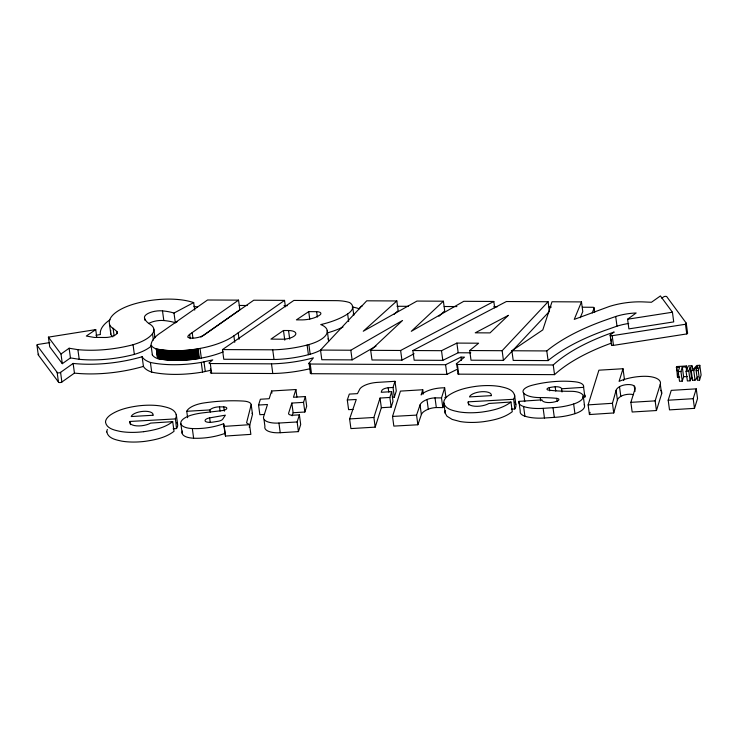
<?xml version="1.0" encoding="UTF-8"?>
<svg xmlns="http://www.w3.org/2000/svg" width="738" height="738" viewBox="0 0 738 738"><rect width="100%" height="100%" fill="white"/><g stroke="black" fill="none" stroke-linecap="round" stroke-linejoin="round"><path stroke-width="1.11" d="M186.751 411.287A19.262 7.684 -7.7 0 1 204.066 402.93A83.828 33.422 -7.7 0 1 243.641 401.085A12.611 5.028 -7.7 0 1 251.197 404.664L246.566 422.865L249.564 424.691L250.865 434.359L225.487 436.047L223.623 423.723A34.714 13.847 -7.7 0 1 192.323 428.547A18.302 7.297 -7.7 0 1 180.782 422.92A18.302 7.297 -7.7 0 1 192.766 414.738A31.264 12.463 -7.7 0 1 203.374 412.791L222.369 410.586A4.529 1.808 -7.7 0 0 226.76 408.557A4.529 1.808 -7.7 0 0 223.762 406.887L219.509 406.859A7.841 3.127 -7.7 0 0 209.97 409.931L186.751 411.287L187.627 417.726M249.232 427.182L252.507 414.322L251.197 404.664M613.748 412.957L612.448 403.289L616.101 390.31A15.387 6.135 -7.7 0 1 619.505 386.703A8.681 3.459 -7.7 0 1 627.651 384.572A8.681 3.459 -7.7 0 1 634.265 386.085A15.849 6.319 -7.7 0 1 634.929 389.249L630.861 402.339L632.162 412.007L656.451 410.54L661.608 393.935L660.307 384.267A22.694 9.05 -7.7 0 0 657.742 379.009A21.54 8.588 -7.7 0 0 643.554 376.306A29.502 11.762 -7.7 0 0 619.081 381.38L623.01 368.732L598.896 370.19L588.121 404.885L589.431 414.553L613.748 412.957L617.402 399.978L616.101 390.31M696.155 370.633L697.484 366.242L693.748 370.485L691.238 370.605L690.076 367.007L688.794 371.131L690.104 380.799L687.382 380.965L686.072 371.297L688.333 365.9L691.903 365.753L693.01 369.535L696.829 365.448L699.79 365.319L701.1 374.987L699.541 380.171L697.465 380.301L696.155 370.633L698.231 370.504L699.79 365.319M589.431 414.553L590.105 412.385M623.656 380.504L624.311 378.4L623.01 368.732M656.451 410.54L655.141 400.872L660.307 384.267M679.744 377.072L677.512 377.21L676.506 366.574L686.349 365.983L686.93 370.273M668.194 400.208L671.248 390.365L696.248 388.852L697.548 398.52L694.495 408.363L669.504 409.876L668.194 400.208L693.185 398.695L696.248 388.852M686.349 365.983L686.072 366.86L682.309 367.09L683.609 376.749L682.244 381.149L679.523 381.315L678.222 371.648L679.56 367.339L676.202 367.542M677.512 377.21L677.521 374.092M682.244 381.149L680.943 371.482L682.309 367.09M690.104 380.799L691.386 376.675L690.224 368.077M422.745 389.756L421.13 394.941A19.317 7.703 -7.7 0 1 444.654 387.819L441.509 397.92L435.023 397.883A10.609 4.234 -7.7 0 0 426.979 399.516A17.029 6.79 -7.7 0 0 420.051 404.904L421.361 414.571L417.874 424.774L393.834 426.103L392.533 416.435L400.43 391.103L422.745 389.756L423.326 394.055M421.361 414.571A17.029 6.79 -7.7 0 1 428.289 409.184A10.609 4.234 -7.7 0 1 436.324 407.551L442.809 407.588L444.073 403.548M264.324 414.442L259.859 414.701L258.549 405.042L260.385 399.24L269.176 398.714L271.63 390.983L295.901 389.535L296.925 397.053M295.901 389.535L293.456 397.265L305.384 396.555L306.694 406.223L304.859 412.025L293.134 412.717L292.165 415.808M305.384 396.555L303.549 402.358L291.833 403.059L288.576 413.335A5.526 2.205 -7.7 0 0 293.318 415.208L299.388 414.848L300.698 424.507L298.438 431.629L280.237 432.717A17.933 7.149 -7.7 0 1 264.924 426.38L264.056 419.94M298.438 431.629L297.137 421.961L299.388 414.848M347.294 399.978L356.251 399.489L349.609 418.916L350.919 428.584L375.19 427.136L373.889 417.468L380.033 398.05L389.867 397.459L391.703 391.657L381.242 392.284L381.74 390.697A6.347 2.528 -7.7 0 1 388.179 387.754L393.031 387.468L394.978 381.315L377.386 382.385A16.291 6.494 -7.7 0 0 359.913 388.852L357.46 393.64L349.314 394.083L347.294 399.978L348.604 409.645L353.078 409.406M375.19 427.136L381.343 407.708L380.033 398.05M381.343 407.708L391.177 407.127L393.013 401.324L391.703 391.657M392.395 397.247L394.341 397.136L396.288 390.983L394.978 381.315M417.874 424.774L416.564 415.107L420.051 404.904M592.245 313.004L594.09 308.115A1.919 0.766 -7.7 0 0 592.817 307.276L582.448 307.22M511.895 350.753L542.808 329.904L552.015 301.759L581.47 301.907L574.247 319.397L609.357 306.464A42.177 16.817 -7.7 0 1 643.056 301.897L651.442 302.266L660.427 295.938L672.429 312.229L673.729 321.897L628.896 328.89L627.586 319.222L636.156 312.977A32.712 13.044 -7.7 0 0 615.695 316.501L604.321 320.495A165.026 65.802 -7.7 0 0 548.472 349.572L546.793 350.937L511.895 350.753L513.205 360.421L548.094 360.596L549.773 359.24A165.026 65.802 -7.7 0 1 605.63 330.163L617.005 326.168A32.712 13.044 -7.7 0 1 628.73 323.475M580.225 317.746L582.78 311.574L581.47 301.907M173.135 428.778L176.52 428.594L175.404 418.64A29.806 11.882 -7.7 0 0 176.382 415.263C175.091 408.658 166.843 407.293 161.327 406.084A39.308 15.673 -7.7 0 0 138.172 405.9C128.652 407.201 118.883 409.378 110.746 414.728A29.769 11.873 -7.7 0 0 105.525 422.32C106.835 428.916 115.063 430.282 120.58 431.49A39.308 15.673 -7.7 0 0 143.735 431.675M511.388 409.156L514.773 408.972L513.666 399.018A29.806 11.882 -7.7 0 0 514.635 395.642C513.344 389.037 505.096 387.671 499.58 386.463M514.773 408.972L514.967 408.686A29.806 11.882 -7.7 0 0 515.945 405.31L514.534 394.821M310.375 372.819L309.065 363.151L313.392 357.847A71.807 28.634 -7.7 0 1 271.492 363.852L210.293 363.539A1.744 0.692 -7.7 0 1 209.527 362.469L212.747 359.876L203.983 361.823A52.961 21.116 -7.7 0 1 201.243 362.395A66.706 26.596 -7.7 0 1 150.404 362.45A36.19 14.428 -7.7 0 1 142.13 356.731A78.874 31.448 -7.7 0 1 73.136 363.437L60.581 372.358A1.9 0.756 -7.7 0 1 58.486 372.902A1.9 0.756 -7.7 0 1 57.13 372.339L36.965 345.273L38.265 354.941L58.44 382.007A1.9 0.756 -7.7 0 0 59.796 382.57A1.9 0.756 -7.7 0 0 61.881 382.026L74.446 373.105A78.874 31.448 -7.7 0 0 143.43 366.399A36.19 14.428 -7.7 0 0 151.705 372.118A66.706 26.596 -7.7 0 0 202.553 372.063A52.961 21.116 -7.7 0 0 205.284 371.491L210.764 370.273M691.386 376.675L692.548 380.273L695.048 380.144L698.037 376.758M376.002 346.159L352.127 359.886L321.814 359.738L320.513 350.07L366.731 300.809L396.832 300.966L398.142 310.633L393.944 314.416M469.7 350.541L502.135 350.707L548.094 301.741L549.404 311.408L503.445 360.375L471.01 360.209L469.7 350.541L478.63 343.198L456.877 343.087L441.509 350.688L412.874 350.541L414.175 360.209L442.809 360.356L458.187 352.755L470.779 352.819M414.092 353.751L401.933 360.144L371.998 359.987L370.688 350.329L402.551 320.476L350.818 350.227L320.513 350.07M438.935 316.27L444.7 310.873L443.39 301.205L411.287 331.316L463.768 301.307L493.823 301.464L494.691 307.903M396.832 300.966L363.262 331.233L416.961 301.067L443.39 301.205M106.835 431.988C108.135 438.584 116.373 439.949 121.89 441.158A39.308 15.673 -7.7 0 0 145.045 441.342C155.146 439.894 165.782 437.689 174.03 431.306L172.72 421.647C164.473 428.022 153.845 430.226 143.735 431.684M443.889 403.511L445.199 413.179L446.997 416.25L452.182 419.415L460.143 421.536A39.308 15.673 -7.7 0 0 483.298 421.721C493.408 420.273 504.036 418.068 512.283 411.693L510.973 402.026C502.726 408.4 492.098 410.605 481.988 412.062A39.308 15.673 -7.7 0 1 458.842 411.869C453.326 410.669 445.079 409.295 443.787 402.699M457.209 367.893L456.628 363.594L464.488 357.137L460.955 357.118L445.586 364.72L310.228 364.028A1.836 0.738 -7.7 0 1 309.065 363.151M151.724 345.652A35.848 14.299 -7.7 0 1 134.353 354.388A68.468 27.306 -7.7 0 1 79.206 359.314L70.442 357.902L62.306 363.686L60.996 354.019L69.132 348.235L77.896 349.655A68.468 27.306 -7.7 0 0 133.052 344.72A35.848 14.299 -7.7 0 0 152.508 333.622A30.728 12.251 -7.7 0 0 149.971 324.222A45.415 18.109 -7.7 0 1 144.5 318.004A12.564 5.009 -7.7 0 1 149.749 312.691A12.564 5.009 -7.7 0 1 162.498 310.873A41.586 16.587 -7.7 0 1 174.002 313.05L193.688 302.58L194.712 310.098M661.811 298.161L663.656 296.861A1.79 0.71 -7.7 0 1 665.621 296.353A1.79 0.71 -7.7 0 1 666.903 296.879L686.229 323.115L687.539 332.783A2.629 1.052 -7.7 0 1 686.774 333.936L613.49 345.366A1.863 0.747 -7.7 0 1 611.691 345.2A1.863 0.747 -7.7 0 1 611.802 344.369M285.412 306.824L284.545 300.384L253.743 300.218L204.149 334.951A11.67 4.649 -7.7 0 1 193.402 338.17A7.085 2.823 -7.7 0 1 187.784 337.192A10.775 4.299 -7.7 0 1 189.666 334.369L238.549 300.145L239.85 309.812L200.911 337.081M238.549 300.145L207.544 299.988L161.188 332.451A47.869 19.087 -7.7 0 0 151.059 345.301A25.784 10.286 -7.7 0 0 156.004 348.843C169.915 351.722 184.389 351.039 198.347 348.77A43.201 17.232 -7.7 0 0 200.026 348.419A51.798 20.655 -7.7 0 0 209.14 346.408L209.943 346.196A51.798 20.655 -7.7 0 0 233.872 335.864L284.545 300.384M283.475 330.495L270.966 339.111L282.571 339.212A10.544 4.207 -7.7 0 0 295.68 334.452A10.277 4.096 -7.7 0 0 288.54 330.523L283.475 330.495L284.776 340.163M96.752 337.128L95.737 329.609L86.291 336.039L94.196 337.423L105.137 337.487A9.52 3.791 -7.7 0 0 114.39 335.495A9.52 3.791 -7.7 0 0 116.908 331.482L113.098 328.299A26.024 10.378 -7.7 0 1 109.519 324.434L109.325 322.986A42.269 16.854 -7.7 0 1 136.06 303.447A52.13 20.784 -7.7 0 1 191.05 301.805L193.688 302.58M308.715 311.63L296.408 319.868L302.488 319.895A16.623 6.633 -7.7 0 0 320.034 314.877A6.024 2.398 -7.7 0 0 316.62 311.676L308.715 311.63L309.739 319.148M321.141 349.84A29.935 11.937 -7.7 0 1 310.633 354.102L308.198 354.757A61.402 24.483 -7.7 0 1 275.274 359.48L223.78 359.258L222.47 349.591L293.862 300.431L336.021 300.643A29.465 11.743 -7.7 0 1 349.6 302.562A26.042 10.387 -7.7 0 1 347.644 313.954L348.659 321.473M148.587 323.558A12.564 5.009 -7.7 0 1 163.808 320.541A41.586 16.587 -7.7 0 1 175.312 322.718L177.277 321.676M370.688 350.329L400.623 350.476L493.823 301.464M412.874 350.541L506.388 301.528L548.094 301.741M310.329 372.875A1.836 0.738 -7.7 0 0 311.528 373.696L446.887 374.387L457.145 369.323M222.47 349.591L273.973 349.812A61.402 24.483 -7.7 0 0 306.897 345.089L309.323 344.434A29.935 11.937 -7.7 0 0 320.781 324.572A51.282 20.452 -7.7 0 0 347.644 313.954M151.059 345.301L152.369 354.96A25.784 10.286 -7.7 0 0 157.314 358.511C171.225 361.38 185.69 360.707 199.657 358.437A43.201 17.232 -7.7 0 0 201.326 358.087A51.798 20.655 -7.7 0 0 210.45 356.076L211.252 355.864A51.798 20.655 -7.7 0 0 223.273 351.851M209.629 417.892L225.385 415.162L222.71 419.156A5.618 2.242 -7.7 0 1 218.3 421.25L212.424 422.173A8.035 3.201 -7.7 0 1 207.36 422.154A5.535 2.205 -7.7 0 1 205.201 420.088A5.535 2.205 -7.7 0 1 209.629 417.892L210.21 422.191M62.306 363.686L49.714 346.795L48.413 337.137L95.737 329.609M49.815 342.58L37.453 344.545A1.661 0.664 -7.7 0 0 36.946 344.941M95.894 335.255L100.396 334.535A52.666 21.005 -7.7 0 1 110.008 319.757M627.586 319.222L672.429 312.229M456.628 363.594A1.531 0.609 -7.7 0 0 457.385 364.489L553.232 364.978A154.62 61.651 -7.7 0 1 614.2 331.999L610.492 334.701A1.863 0.747 -7.7 0 0 610.391 335.532A1.863 0.747 -7.7 0 0 612.18 335.698L685.464 324.268A2.629 1.052 -7.7 0 0 686.229 323.115M223.623 423.723L224.186 426.38L249.564 424.691M524.783 401.638L523.62 393.04A24.262 9.677 -7.7 0 0 540.253 397.597A83.025 33.109 -7.7 0 1 556.766 398.345A4.096 1.633 -7.7 0 1 557.181 401.112A9.889 3.939 -7.7 0 1 545.576 402.265A9.529 3.801 -7.7 0 1 541.987 399.867L518.915 401.38L520.225 411.048A18.173 7.242 -7.7 0 0 524.903 416.186A31.845 12.694 -7.7 0 0 544.46 418.012L554.312 417.367A34.354 13.699 -7.7 0 0 574.948 413.677A17.813 7.103 -7.7 0 0 584.551 405.752L583.251 396.085A17.131 6.827 -7.7 0 0 570.649 391.297A91.641 36.54 -7.7 0 1 548.602 390.116A3.238 1.291 -7.7 0 1 547.015 389.018A3.238 1.291 -7.7 0 1 549.293 387.662A14.935 5.959 -7.7 0 1 555.179 386.786A7.288 2.906 -7.7 0 1 561.581 388.778L583.601 387.33L584.911 396.998L582.706 397.145M172.72 421.647L150.663 423.095A11.965 4.769 -7.7 0 1 136.622 425.863A11.965 4.769 -7.7 0 1 130.017 421.453L130.451 424.682M510.973 402.026L488.916 403.474A11.965 4.769 -7.7 0 1 474.875 406.241A11.965 4.769 -7.7 0 1 468.27 401.832L468.704 405.061M588.121 404.885L612.448 403.289M518.915 401.38A18.173 7.242 -7.7 0 0 523.593 406.518A31.845 12.694 -7.7 0 0 543.15 408.345L553.002 407.699A34.354 13.699 -7.7 0 0 573.638 404.009A17.813 7.103 -7.7 0 0 583.251 396.085M678.222 371.648L680.943 371.482M686.072 371.297L688.794 371.131M683.609 376.749L687.382 376.528M258.549 405.042L267.488 404.507L263.623 416.721A17.933 7.149 -7.7 0 0 278.927 423.049L297.137 421.961M349.609 418.916L373.889 417.468M630.861 402.339L655.141 400.872M468.27 401.832L513.464 399.304M130.017 421.453L175.21 418.926M392.533 416.435L416.564 415.107M239.213 305.458L247.248 305.495M283.992 305.68L287.442 305.698M396.979 306.27L408.501 306.325M444.211 306.51L456.887 306.574M493.75 306.768L497.2 306.787M549.044 307.045L551.341 307.063M457.505 370.042L457.938 373.262A1.531 0.609 -7.7 0 0 458.695 374.157L554.542 374.646A154.62 61.651 -7.7 0 1 611.212 343.188M210.745 372.192A1.744 0.692 -7.7 0 0 211.603 373.207L272.792 373.52A71.807 28.634 -7.7 0 0 309.665 368.788M48.413 337.137L60.996 354.019M514.69 402.155L515.216 402.911M176.954 422.533L177.692 424.931A29.806 11.882 -7.7 0 1 176.714 428.308M515.594 403.686L515.844 404.489M698.231 370.504L699.541 380.171M697.484 366.242L697.77 368.391M693.748 370.485L695.048 380.144M691.903 365.753L692.336 368.972M685.464 324.268L686.774 333.936M691.238 370.605L692.548 380.273M693.185 398.695L694.495 408.363M686.072 366.86L686.654 371.159M676.506 366.574L677.087 370.873M634.265 386.085L634.994 391.463M615.695 316.501L617.005 326.168M619.505 386.703L620.815 396.371A15.387 6.135 -7.7 0 0 617.402 399.978M612.18 335.698L613.49 345.366M611.073 339L611.368 341.15M610.141 335.218L611.451 344.886M594.09 308.115L594.671 312.414M573.638 404.009L574.948 413.677M561.581 388.778L562.015 392.007M553.232 364.978L554.542 374.646M556.766 398.345L557.208 401.564M555.179 386.786L555.76 391.075M546.793 350.937L548.094 360.596M553.002 407.699L554.312 417.367M549.293 387.662L549.727 390.882M543.15 408.345L544.46 418.012M540.253 397.597L540.686 400.817M523.593 406.518L524.903 416.186M502.135 350.707L503.445 360.375M460.955 357.118L461.398 360.347M456.877 343.087L458.187 352.755M457.385 364.489L458.695 374.157M445.586 364.72L446.887 374.387M441.509 350.688L442.809 360.356M444.654 387.819L445.964 397.487A19.317 7.703 -7.7 0 0 444.82 397.487M441.509 397.92L442.809 407.588M435.023 397.883L436.324 407.551M426.979 399.516L428.289 409.184M400.623 350.476L401.933 360.144M393.031 387.468L394.341 397.136M389.867 397.459L391.177 407.127M388.179 387.754L388.76 392.053M352.663 306.685L353.816 315.283M350.818 350.227L352.127 359.886M327.211 330.458L328.585 340.596M316.62 311.676L317.349 317.045M308.881 344.563L310.181 354.231M310.228 364.028L311.528 373.696M307.109 345.033L308.41 354.701M303.549 402.358L304.859 412.025M288.54 330.523L289.702 339.111M291.833 403.059L293.134 412.717M272.728 349.849L274.029 359.517M271.492 363.852L272.792 373.52M278.927 423.049L280.237 432.717M271.63 390.983L271.916 393.123M238.189 332.847L239.057 339.286M233.872 335.864L234.739 342.312M223.762 406.887L224.343 411.186M224.186 426.38L225.487 436.047M219.509 406.859L220.09 411.158M210.293 363.539L211.603 373.207M210.404 368.917L210.69 371.066M203.983 361.823L205.284 371.491M209.97 409.931L210.265 412.081M200.026 348.419L201.326 358.087M201.243 362.395L202.553 372.063M198.153 348.816L199.463 358.483M197.563 348.908L198.863 358.576M196.612 349.065L197.922 358.733M195.662 349.212L196.972 358.871M194.712 349.351L196.013 359.009M192.184 332.607L192.913 337.976M193.753 349.48L195.063 359.148M192.803 349.609L194.112 359.268M191.852 349.72L193.153 359.388M189.666 334.369L190.247 338.668M190.893 349.84L192.203 359.507M189.943 349.941L191.253 359.609M188.983 350.043L190.293 359.71M188.033 350.135L189.343 359.803M187.083 350.218L188.384 359.886M186.133 350.301L187.434 359.969M185.183 350.375L186.483 360.043M184.232 350.439L185.533 360.107M183.282 350.495L184.592 360.162M182.341 350.55L183.642 360.218M192.323 428.547L193.633 438.215A34.714 13.847 -7.7 0 0 224.933 433.391M181.4 350.596L182.701 360.264M180.459 350.633L181.76 360.301M179.518 350.67L180.828 360.329M174.002 313.05L175.312 322.718M178.587 350.688L179.897 360.356M177.655 350.707L178.965 360.375M176.733 350.716L178.042 360.384M175.81 350.725L177.12 360.393M174.897 350.725L176.197 360.393M173.983 350.716L175.284 360.384M173.07 350.698L174.38 360.365M172.166 350.67L173.476 360.338M171.271 350.642L172.581 360.31M180.856 423.649L182.166 433.317M170.377 350.605L171.686 360.273M169.491 350.568L170.801 360.227M168.615 350.513L169.924 360.181M162.498 310.873L163.808 320.541M167.738 350.458L169.048 360.126M176.281 414.442L177.581 424.11M166.871 350.393L168.181 360.061M166.013 350.319L167.323 359.987M165.164 350.246L166.474 359.913M164.316 350.163L165.626 359.83M163.485 350.07L164.786 359.738M162.655 349.969L163.956 359.637M161.834 349.867L163.135 359.535M161.022 349.757L162.323 359.424M160.22 349.646L161.521 359.305M159.417 349.517L160.727 359.185M158.633 349.388L159.943 359.055M157.858 349.249L159.168 358.917M157.093 349.111L158.402 358.779M153.827 329.148L154.989 337.736M156.336 348.954L157.646 358.622L156.29 348.945M152.508 333.622L153.384 340.061M144.5 318.004L144.786 320.154M150.404 362.45L151.705 372.118M142.13 356.731L143.43 366.399M133.052 344.72L134.353 354.388M116.908 331.482L117.204 333.631M113.098 328.299L114.113 335.818M109.519 324.434L110.829 334.102A26.024 10.378 -7.7 0 0 112.794 336.888M77.896 349.655L79.206 359.314M73.136 363.437L74.446 373.105M69.132 348.235L70.442 357.902M60.581 372.358L61.881 382.026M57.13 372.339L58.44 382.007M110.829 334.102L110.635 332.654A42.269 16.854 -7.7 0 1 110.783 330.403M445.199 413.179L445.088 412.367A29.769 11.873 -7.7 0 1 445.3 410.688M38.256 354.609A1.661 0.664 -7.7 0 1 38.754 354.212M106.835 431.988A29.769 11.873 -7.7 0 1 107.361 429.461M252.036 413.215A12.611 5.028 -7.7 0 1 252.507 414.322M193.633 438.215A18.302 7.297 -7.7 0 1 182.507 431.066M524.294 401.075A13.533 5.397 -7.7 0 1 524.331 400.725M584.874 395.42A16.218 6.467 -7.7 0 1 584.911 396.998M584.164 394.267A16.218 6.467 -7.7 0 1 584.754 395.125M584.182 404.728A17.131 6.827 -7.7 0 1 584.551 405.752M620.815 396.371A8.681 3.459 -7.7 0 1 633.573 394.692M660.861 390.236A22.694 9.05 -7.7 0 1 661.608 393.935M583.601 387.33A16.218 6.467 -7.7 0 0 575.548 381.85A52.573 20.968 -7.7 0 0 531.784 385.356A13.533 5.397 -7.7 0 0 523.62 393.04M499.58 386.472A39.308 15.673 -7.7 0 0 476.434 386.278C466.905 387.579 457.136 389.756 448.999 395.107A29.769 11.873 -7.7 0 0 443.778 402.699M362.035 306.122A1.55 0.618 -7.7 0 0 360.596 306.731L359.221 308.788A39.834 15.885 -7.7 0 0 352.211 306.98M193.882 306.307A62.536 24.935 -7.7 0 1 197.378 307.082M154.629 337.211A30.728 12.251 -7.7 0 1 154.805 337.607M152.369 354.96A47.869 19.087 -7.7 0 1 152.397 354.434M353.133 314.268A26.042 10.387 -7.7 0 1 353.419 314.711M342.976 327.035A51.282 20.452 -7.7 0 1 342.469 327.285M341.952 327.534A51.282 20.452 -7.7 0 1 327.331 332.903M328.041 338.751A29.935 11.937 -7.7 0 1 328.576 341.556M508.316 315.384L490.032 332.893L475.244 332.82L508.316 315.384M152.987 415.263L131.226 416.536A11.061 4.41 -7.7 0 1 143.587 411.324A11.061 4.41 -7.7 0 1 152.987 415.263M491.24 395.642L469.488 396.915A11.061 4.41 -7.7 0 1 481.84 391.703A11.061 4.41 -7.7 0 1 491.24 395.642"/></g></svg>
